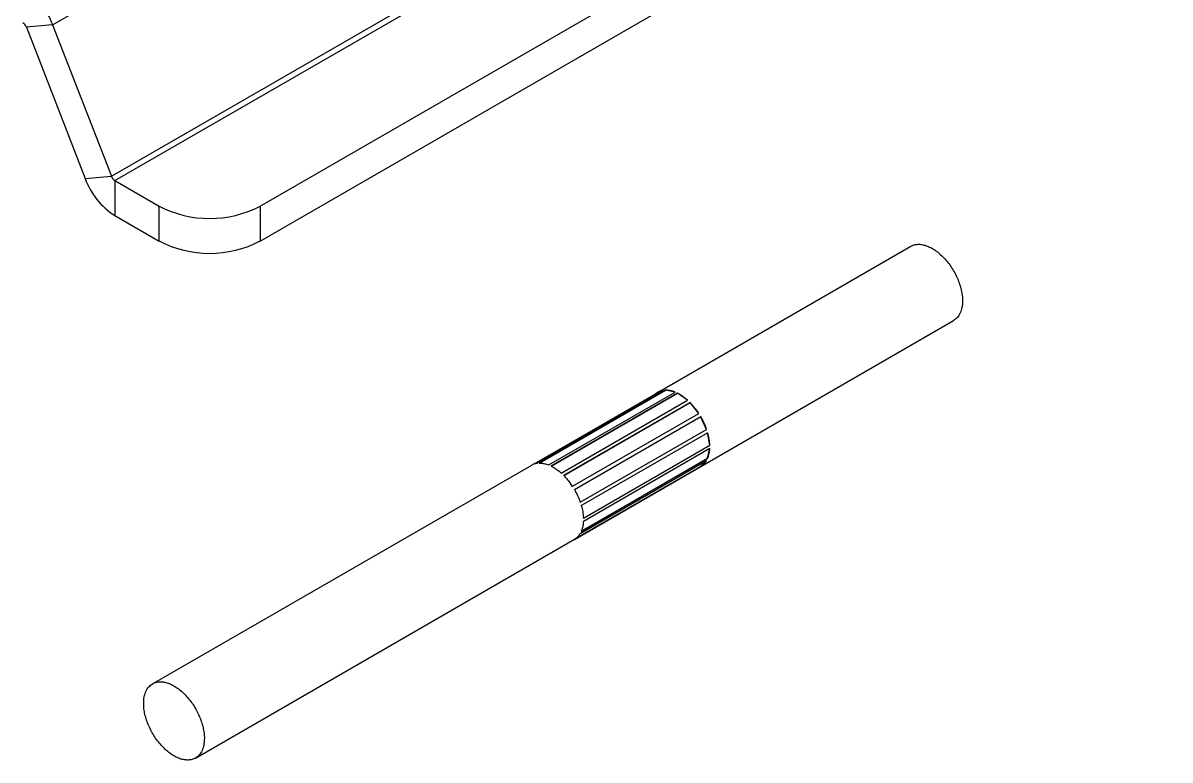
# Model space of a CAD drawing. Extents: x 0 to 12.5, y -13.7 to 0.
# Drawn here: x 4.296 to 5.901, y -6.291 to -5.26 of the extents above; entities that cross this region are included whole.
import ezdxf

# ---------------------------------------------------------------- set-up
doc = ezdxf.new("R2010")
doc.units = 0
doc.header["$LTSCALE"] = 0.5
doc.header["$MEASUREMENT"] = 0
doc.layers.add('Hardware', color=242, linetype='CONTINUOUS')
doc.layers.add('Mounting', color=4, linetype='CONTINUOUS')

msp = doc.modelspace()

# ---------------------------------------------------------------- linework, layer by layer
at = {"layer": 'Hardware', "transparency": 16777216}
for p, q in [((5.185, -5.7765), (5.5385, -5.5723)), ((5.245, -5.8804), (5.5985, -5.6763)), ((5.0155, -5.876), (5.1922, -5.7739)), ((5.0185, -5.8757), (5.1953, -5.7737)), ((5.1954, -5.7738), (5.0188, -5.8757)), ((5.032, -5.8784), (5.2088, -5.7764)), ((5.185, -5.7765), (5.1817, -5.7788)), ((5.1907, -5.7748), (5.1818, -5.7789)), ((5.1953, -5.7737), (5.1954, -5.7738)), ((5.2088, -5.7765), (5.1954, -5.7738)), ((5.0118, -5.8769), (5.1817, -5.7788)), ((5.1818, -5.7789), (5.0123, -5.8768)), ((5.0355, -5.8801), (5.2123, -5.778)), ((5.2123, -5.7781), (5.0355, -5.8802)), ((5.0496, -5.8899), (5.2264, -5.7878)), ((5.2297, -5.7911), (5.0529, -5.8932)), ((5.053, -5.8931), (5.2298, -5.791)), ((5.1817, -5.7788), (5.1818, -5.7789)), ((5.2123, -5.778), (5.2123, -5.7781)), ((5.2264, -5.7879), (5.2123, -5.7781)), ((5.2298, -5.791), (5.2297, -5.7911)), ((5.242, -5.8064), (5.2297, -5.7911)), ((5.0652, -5.9083), (5.242, -5.8063)), ((5.0679, -5.9126), (5.2447, -5.8106)), ((5.2529, -5.8286), (5.2446, -5.8106)), ((5.0761, -5.9307), (5.2529, -5.8286)), ((5.0762, -5.9306), (5.253, -5.8286)), ((5.0776, -5.9352), (5.2544, -5.8332)), ((5.253, -5.8286), (5.2529, -5.8286)), ((5.2573, -5.8508), (5.2543, -5.8331)), ((5.0805, -5.9529), (5.2573, -5.8508)), ((5.0806, -5.9529), (5.2574, -5.8508)), ((5.0806, -5.957), (5.2574, -5.855)), ((5.2543, -5.8691), (5.2573, -5.8549)), ((5.2574, -5.8508), (5.2573, -5.8508)), ((5.0762, -5.9742), (5.253, -5.8722)), ((5.0776, -5.9713), (5.2544, -5.8692)), ((5.0777, -5.9711), (5.2543, -5.8691)), ((5.2446, -5.8804), (5.2525, -5.8724)), ((5.2544, -5.8692), (5.2543, -5.8691)), ((4.4778, -6.1847), (5.0082, -5.8785)), ((5.0118, -5.8769), (5.0155, -5.876)), ((5.0276, -5.8769), (5.032, -5.8784)), ((5.0679, -5.9826), (5.2447, -5.8806)), ((5.0697, -5.9814), (5.2446, -5.8804)), ((5.2447, -5.8806), (5.2446, -5.8804)), ((5.2447, -5.8806), (5.245, -5.8804)), ((4.5378, -6.2887), (5.0682, -5.9825))]:
    msp.add_line(p, q, dxfattribs=at)
for centre, radius, start, end in [((5.0183, -5.896), 0.0202, 108.8453, 119.9747), ((4.9995, -5.9455), 0.0748, 47.9648, 52.2996), ((4.9802, -5.9638), 0.1015, 33.1159, 36.6394), ((4.9872, -5.9613), 0.0942, 19.0095, 19.7312), ((5.0195, -5.9551), 0.0611, 2.0446, 2.9828), ((5.0581, -5.9649), 0.0203, 300.0366, 309.9956), ((5.0494, -5.9592), 0.0307, 336.8664, 338.2681)]:
    msp.add_arc(centre, radius, start, end, dxfattribs=at)
for points, knots in [([(5.5385, -5.5723), (5.5393, -5.5719), (5.5408, -5.5711), (5.5433, -5.5703), (5.5459, -5.5697), (5.5486, -5.5695), (5.5514, -5.5695), (5.5543, -5.5699), (5.5573, -5.5705), (5.5614, -5.5718), (5.5667, -5.5741), (5.5729, -5.5779), (5.579, -5.5827), (5.5849, -5.5884), (5.5905, -5.5948), (5.5956, -5.6019), (5.6001, -5.6095), (5.6039, -5.6173), (5.607, -5.6254), (5.6092, -5.6334), (5.6106, -5.6412), (5.611, -5.6463), (5.611, -5.6488)], [0, 0, 0, 0, 0.02133, 0.042888, 0.064891, 0.087534, 0.110981, 0.135365, 0.160785, 0.187308, 0.24374, 0.304681, 0.369761, 0.438351, 0.50963, 0.582646, 0.656369, 0.729738, 0.801707, 0.871292, 0.937623, 1, 1, 1, 1]), ([(5.611, -5.6488), (5.611, -5.6503), (5.6108, -5.6534), (5.6102, -5.6578), (5.6092, -5.6619), (5.6078, -5.6656), (5.6061, -5.669), (5.6039, -5.6719), (5.6014, -5.6744), (5.5995, -5.6757), (5.5985, -5.6763)], [0, 0, 0, 0, 0.148585, 0.289507, 0.422721, 0.548641, 0.668, 0.781938, 0.891987, 1, 1, 1, 1]), ([(5.1922, -5.7739), (5.1909, -5.7741), (5.189, -5.7746), (5.1867, -5.7756), (5.1855, -5.7761), (5.185, -5.7765)], [0, 0, 0, 0, 0.505525, 0.753504, 1, 1, 1, 1]), ([(5.2088, -5.7764), (5.2076, -5.7759), (5.2054, -5.7751), (5.2019, -5.7742), (5.1986, -5.7737), (5.1964, -5.7736), (5.1953, -5.7737)], [0, 0, 0, 0, 0.268117, 0.52366, 0.767253, 1, 1, 1, 1]), ([(5.2264, -5.7878), (5.2253, -5.7868), (5.223, -5.7849), (5.2195, -5.7823), (5.2159, -5.7799), (5.2135, -5.7786), (5.2123, -5.778)], [0, 0, 0, 0, 0.263479, 0.518469, 0.764174, 1, 1, 1, 1]), ([(5.242, -5.8063), (5.2402, -5.8035), (5.2364, -5.7982), (5.232, -5.7933), (5.2298, -5.791)], [0, 0, 0, 0, 0.507302, 1, 1, 1, 1]), ([(5.253, -5.8286), (5.2519, -5.8255), (5.2494, -5.8193), (5.2463, -5.8134), (5.2447, -5.8106)], [0, 0, 0, 0, 0.495617, 1, 1, 1, 1]), ([(5.2574, -5.8508), (5.2573, -5.8494), (5.2571, -5.8465), (5.2563, -5.8406), (5.2553, -5.8361), (5.2544, -5.8332)], [0, 0, 0, 0, 0.237755, 0.484261, 1, 1, 1, 1]), ([(5.2544, -5.8692), (5.2553, -5.8671), (5.2564, -5.8636), (5.2571, -5.8588), (5.2573, -5.8563), (5.2574, -5.855)], [0, 0, 0, 0, 0.475926, 0.731918, 1, 1, 1, 1]), ([(5.245, -5.8804), (5.2458, -5.8799), (5.2474, -5.8789), (5.2495, -5.8769), (5.2514, -5.8747), (5.2525, -5.873), (5.253, -5.8722)], [0, 0, 0, 0, 0.242431, 0.488008, 0.739683, 1, 1, 1, 1]), ([(5.0185, -5.8757), (5.02, -5.8757), (5.0231, -5.8759), (5.0261, -5.8765), (5.0276, -5.8769)], [0, 0, 0, 0, 0.484047, 1, 1, 1, 1]), ([(5.0355, -5.8801), (5.0372, -5.8809), (5.0405, -5.8828), (5.0437, -5.885), (5.0453, -5.8863)], [0, 0, 0, 0, 0.48643, 1, 1, 1, 1]), ([(5.053, -5.8931), (5.0545, -5.8947), (5.0575, -5.8979), (5.0603, -5.9014), (5.0617, -5.9032)], [0, 0, 0, 0, 0.493981, 1, 1, 1, 1]), ([(5.0679, -5.9126), (5.0695, -5.9153), (5.0724, -5.9209), (5.0748, -5.9266), (5.0758, -5.9295)], [0, 0, 0, 0, 0.503838, 1, 1, 1, 1]), ([(5.0776, -5.9352), (5.0784, -5.938), (5.0797, -5.9435), (5.0804, -5.9492), (5.0805, -5.9519)], [0, 0, 0, 0, 0.514673, 1, 1, 1, 1]), ([(5.0806, -5.957), (5.0805, -5.9583), (5.0804, -5.9607), (5.0797, -5.9653), (5.0787, -5.9685), (5.0779, -5.9706)], [0, 0, 0, 0, 0.266998, 0.522659, 1, 1, 1, 1]), ([(5.0762, -5.9742), (5.0755, -5.9754), (5.074, -5.9777), (5.0721, -5.9796), (5.0711, -5.9804)], [0, 0, 0, 0, 0.51051, 1, 1, 1, 1]), ([(4.4654, -6.2122), (4.4654, -6.2106), (4.4655, -6.2076), (4.4661, -6.2032), (4.4671, -6.1991), (4.4685, -6.1953), (4.4703, -6.192), (4.4725, -6.1891), (4.475, -6.1866), (4.4769, -6.1853), (4.4778, -6.1847)], [0, 0, 0, 0, 0.148585, 0.289507, 0.422721, 0.548641, 0.668, 0.781938, 0.891987, 1, 1, 1, 1]), ([(4.4778, -6.1847), (4.4786, -6.1843), (4.4801, -6.1835), (4.4826, -6.1827), (4.4852, -6.1821), (4.4879, -6.1819), (4.4907, -6.1819), (4.4936, -6.1823), (4.4966, -6.1829), (4.5007, -6.1842), (4.506, -6.1865), (4.5122, -6.1903), (4.5183, -6.1951), (4.5242, -6.2008), (4.5298, -6.2072), (4.5349, -6.2143), (4.5394, -6.2219), (4.5432, -6.2297), (4.5463, -6.2378), (4.5485, -6.2457), (4.5499, -6.2536), (4.5503, -6.2587), (4.5503, -6.2612)], [0, 0, 0, 0, 0.02133, 0.042888, 0.064891, 0.087534, 0.110981, 0.135365, 0.160785, 0.187308, 0.24374, 0.304681, 0.369761, 0.438351, 0.50963, 0.582646, 0.656369, 0.729738, 0.801707, 0.871292, 0.937623, 1, 1, 1, 1]), ([(4.5378, -6.2887), (4.5371, -6.2891), (4.5356, -6.2898), (4.5331, -6.2907), (4.5305, -6.2912), (4.5278, -6.2915), (4.525, -6.2914), (4.5221, -6.2911), (4.5191, -6.2905), (4.515, -6.2892), (4.5097, -6.2869), (4.5035, -6.2831), (4.4973, -6.2783), (4.4914, -6.2726), (4.4859, -6.2661), (4.4808, -6.2591), (4.4763, -6.2515), (4.4725, -6.2436), (4.4694, -6.2356), (4.4671, -6.2276), (4.4657, -6.2198), (4.4654, -6.2147), (4.4654, -6.2122)], [0, 0, 0, 0, 0.02133, 0.042888, 0.064891, 0.087534, 0.110981, 0.135365, 0.160785, 0.187308, 0.24374, 0.304681, 0.369761, 0.438351, 0.50963, 0.582646, 0.656369, 0.729738, 0.801707, 0.871292, 0.937623, 1, 1, 1, 1]), ([(4.5503, -6.2612), (4.5503, -6.2627), (4.5501, -6.2658), (4.5495, -6.2702), (4.5485, -6.2743), (4.5471, -6.278), (4.5454, -6.2814), (4.5432, -6.2843), (4.5407, -6.2868), (4.5388, -6.2881), (4.5378, -6.2887)], [0, 0, 0, 0, 0.148585, 0.289507, 0.422721, 0.548641, 0.668, 0.781938, 0.891987, 1, 1, 1, 1])]:
    msp.add_open_spline(points, degree=3, knots=knots, dxfattribs=at)
at = {"layer": 'Mounting', "linetype": 'Continuous', "lineweight": 25, "transparency": 16777216}
for p, q in [((4.338, -5.2625), (5.7523, -4.446)), ((4.4202, -5.4743), (5.8345, -4.6579)), ((4.4251, -5.4804), (5.8394, -4.664)), ((4.6284, -5.5161), (5.9013, -4.7813)), ((4.6284, -5.565), (5.9013, -4.8302)), ((4.338, -5.2625), (4.3014, -5.2658)), ((4.338, -5.2625), (4.4202, -5.4743)), ((4.3014, -5.2658), (4.3836, -5.4776)), ((4.3836, -5.4776), (4.4202, -5.4743)), ((4.4251, -5.4804), (4.487, -5.5161)), ((4.4251, -5.4804), (4.4251, -5.5292)), ((4.487, -5.565), (4.487, -5.5161)), ((4.6284, -5.5161), (4.6284, -5.565)), ((4.4251, -5.5292), (4.487, -5.565))]:
    msp.add_line(p, q, dxfattribs=at)
for centre, radius, start, end in [((4.2404, -5.2985), 0.1041, 20.2271, 57.362), ((4.2899, -5.27), 0.0123, 20.2271, 57.362), ((4.4812, -5.4416), 0.1041, 200.2271, 237.362), ((4.4317, -5.4701), 0.0123, 200.2271, 237.362), ((4.5577, -5.3804), 0.153, 242.4805, 297.5195), ((4.5577, -5.4292), 0.153, 242.4805, 297.5195)]:
    msp.add_arc(centre, radius, start, end, dxfattribs=at)

doc.saveas('drawing.dxf')
